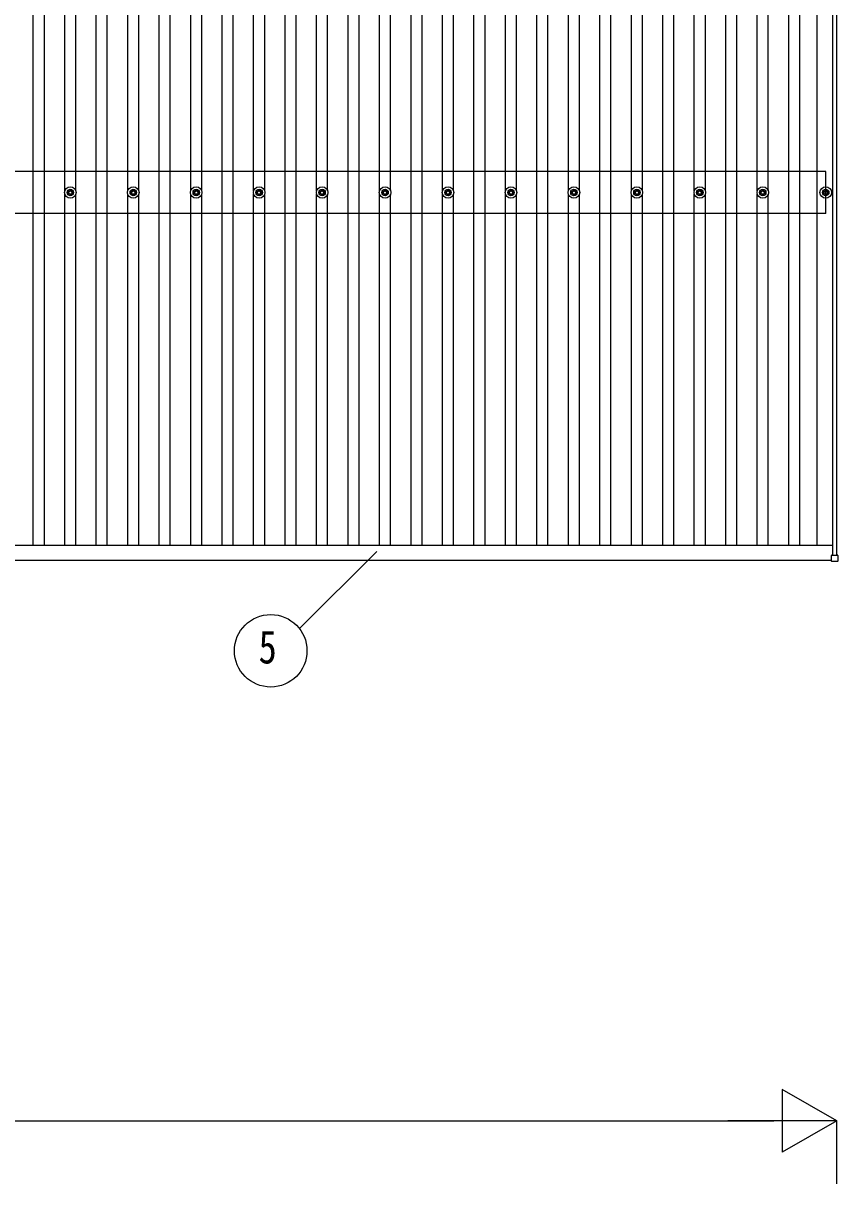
# Model space of a CAD drawing. Units: millimetres, scale not verified. Extents: x -16820 to 16820, y -11880 to 11880.
# Drawn here: x -7945 to -5357, y 786 to 4473 of the extents above; entities that cross this region are included whole.
import ezdxf
from ezdxf.enums import TextEntityAlignment as Align

# ---------------------------------------------------------------- set-up
doc = ezdxf.new("R2010")
doc.units = ezdxf.units.MM
doc.header["$LTSCALE"] = 50
for name, color, linetype in [('0-4_YKK_13', 4, 'Continuous'), ('0-5_YKK_A1', 4, 'Continuous'), ('0-6_YKK_D', 6, 'Continuous')]:
    doc.layers.add(name, color=color, linetype=linetype)
doc.styles.add('ＭＳ ゴシック', font='')
doc.styles.get('ＭＳ ゴシック').set_extended_font_data('MS Gothic')

msp = doc.modelspace()

# ---------------------------------------------------------------- linework, layer by layer
at = {"layer": '0-4_YKK_13'}
for p, q in [((-7797.17, 3945.57), (-7797.17, 3941.15)), ((-7793.67, 3945.57), (-7793.67, 3941.15)), ((-7597.17, 3945.57), (-7597.17, 3941.15)), ((-7593.67, 3945.57), (-7593.67, 3941.15)), ((-7397.17, 3945.57), (-7397.17, 3941.15)), ((-7393.67, 3945.57), (-7393.67, 3941.15)), ((-7197.17, 3945.57), (-7197.17, 3941.15)), ((-7193.67, 3945.57), (-7193.67, 3941.15)), ((-6997.17, 3945.57), (-6997.17, 3941.15)), ((-6993.67, 3945.57), (-6993.67, 3941.15)), ((-6797.17, 3945.57), (-6797.17, 3941.15)), ((-6793.67, 3945.57), (-6793.67, 3941.15)), ((-6597.17, 3945.57), (-6597.17, 3941.15)), ((-6593.67, 3945.57), (-6593.67, 3941.15)), ((-6397.17, 3945.57), (-6397.17, 3941.15)), ((-6393.67, 3945.57), (-6393.67, 3941.15)), ((-6197.17, 3945.57), (-6197.17, 3941.15)), ((-6193.67, 3945.57), (-6193.67, 3941.15)), ((-5997.17, 3945.57), (-5997.17, 3941.15)), ((-5993.67, 3945.57), (-5993.67, 3941.15)), ((-5797.17, 3945.57), (-5797.17, 3941.15)), ((-5793.67, 3945.57), (-5793.67, 3941.15)), ((-5597.17, 3945.57), (-5597.17, 3941.15)), ((-5593.67, 3945.57), (-5593.67, 3941.15)), ((-5397.17, 3945.57), (-5397.17, 3941.15)), ((-5393.67, 3945.57), (-5393.67, 3941.15)), ((-7805.42, 3937.32), (-7801.01, 3937.32)), ((-7805.42, 3933.82), (-7801.01, 3933.82)), ((-7797.17, 3929.99), (-7797.17, 3925.57)), ((-7793.67, 3929.99), (-7793.67, 3925.57)), ((-7789.84, 3937.32), (-7785.43, 3937.32)), ((-7789.84, 3933.82), (-7785.43, 3933.82)), ((-7605.42, 3937.32), (-7601.01, 3937.32)), ((-7605.42, 3933.82), (-7601.01, 3933.82)), ((-7597.17, 3929.99), (-7597.17, 3925.57)), ((-7593.67, 3929.99), (-7593.67, 3925.57)), ((-7589.84, 3937.32), (-7585.43, 3937.32)), ((-7589.84, 3933.82), (-7585.43, 3933.82)), ((-7405.42, 3937.32), (-7401.01, 3937.32)), ((-7405.42, 3933.82), (-7401.01, 3933.82)), ((-7397.17, 3929.99), (-7397.17, 3925.57)), ((-7393.67, 3929.99), (-7393.67, 3925.57)), ((-7389.84, 3937.32), (-7385.43, 3937.32)), ((-7389.84, 3933.82), (-7385.43, 3933.82)), ((-7205.42, 3937.32), (-7201.01, 3937.32)), ((-7205.42, 3933.82), (-7201.01, 3933.82)), ((-7197.17, 3929.99), (-7197.17, 3925.57)), ((-7193.67, 3929.99), (-7193.67, 3925.57)), ((-7189.84, 3937.32), (-7185.43, 3937.32)), ((-7189.84, 3933.82), (-7185.43, 3933.82)), ((-7005.42, 3937.32), (-7001.01, 3937.32)), ((-7005.42, 3933.82), (-7001.01, 3933.82)), ((-6997.17, 3929.99), (-6997.17, 3925.57)), ((-6993.67, 3929.99), (-6993.67, 3925.57)), ((-6989.84, 3937.32), (-6985.43, 3937.32)), ((-6989.84, 3933.82), (-6985.43, 3933.82)), ((-6805.42, 3937.32), (-6801.01, 3937.32)), ((-6805.42, 3933.82), (-6801.01, 3933.82)), ((-6797.17, 3929.99), (-6797.17, 3925.57)), ((-6793.67, 3929.99), (-6793.67, 3925.57)), ((-6789.84, 3937.32), (-6785.43, 3937.32)), ((-6789.84, 3933.82), (-6785.43, 3933.82)), ((-6605.42, 3937.32), (-6601.01, 3937.32)), ((-6605.42, 3933.82), (-6601.01, 3933.82)), ((-6597.17, 3929.99), (-6597.17, 3925.57)), ((-6593.67, 3929.99), (-6593.67, 3925.57)), ((-6589.84, 3937.32), (-6585.43, 3937.32)), ((-6589.84, 3933.82), (-6585.43, 3933.82)), ((-6405.42, 3937.32), (-6401.01, 3937.32)), ((-6405.42, 3933.82), (-6401.01, 3933.82)), ((-6397.17, 3929.99), (-6397.17, 3925.57)), ((-6393.67, 3929.99), (-6393.67, 3925.57)), ((-6389.84, 3937.32), (-6385.43, 3937.32)), ((-6389.84, 3933.82), (-6385.43, 3933.82)), ((-6205.42, 3937.32), (-6201.01, 3937.32)), ((-6205.42, 3933.82), (-6201.01, 3933.82)), ((-6197.17, 3929.99), (-6197.17, 3925.57)), ((-6193.67, 3929.99), (-6193.67, 3925.57)), ((-6189.84, 3937.32), (-6185.43, 3937.32)), ((-6189.84, 3933.82), (-6185.43, 3933.82)), ((-6005.42, 3937.32), (-6001.01, 3937.32)), ((-6005.42, 3933.82), (-6001.01, 3933.82)), ((-5997.17, 3929.99), (-5997.17, 3925.57)), ((-5993.67, 3929.99), (-5993.67, 3925.57)), ((-5989.84, 3937.32), (-5985.43, 3937.32)), ((-5989.84, 3933.82), (-5985.43, 3933.82)), ((-5805.42, 3937.32), (-5801.01, 3937.32)), ((-5805.42, 3933.82), (-5801.01, 3933.82)), ((-5797.17, 3929.99), (-5797.17, 3925.57)), ((-5793.67, 3929.99), (-5793.67, 3925.57)), ((-5789.84, 3937.32), (-5785.43, 3937.32)), ((-5789.84, 3933.82), (-5785.43, 3933.82)), ((-5605.42, 3937.32), (-5601.01, 3937.32)), ((-5605.42, 3933.82), (-5601.01, 3933.82)), ((-5597.17, 3929.99), (-5597.17, 3925.57)), ((-5593.67, 3929.99), (-5593.67, 3925.57)), ((-5589.84, 3937.32), (-5585.43, 3937.32)), ((-5589.84, 3933.82), (-5585.43, 3933.82)), ((-5405.42, 3937.32), (-5401.01, 3937.32)), ((-5405.42, 3933.82), (-5401.01, 3933.82)), ((-5397.17, 3929.99), (-5397.17, 3925.57)), ((-5393.67, 3929.99), (-5393.67, 3925.57)), ((-5389.84, 3937.32), (-5385.43, 3937.32)), ((-5389.84, 3933.82), (-5385.43, 3933.82)), ((-5377.12, 2764.66), (-5377.12, 2782.66)), ((-5376.12, 2783.66), (-5358.12, 2783.66)), ((-5357.12, 2782.66), (-5357.12, 2764.66)), ((-5358.12, 2763.66), (-5376.12, 2763.66))]:
    msp.add_line(p, q, dxfattribs=at)
for centre, radius in [((-7795.42, 3935.57), 18.25), ((-7795.42, 3935.57), 10.15), ((-7595.42, 3935.57), 18.25), ((-7595.42, 3935.57), 10.15), ((-7395.42, 3935.57), 18.25), ((-7395.42, 3935.57), 10.15), ((-7195.42, 3935.57), 18.25), ((-7195.42, 3935.57), 10.15), ((-6995.42, 3935.57), 18.25), ((-6995.42, 3935.57), 10.15), ((-6795.42, 3935.57), 18.25), ((-6795.42, 3935.57), 10.15), ((-6595.42, 3935.57), 18.25), ((-6595.42, 3935.57), 10.15), ((-6395.42, 3935.57), 18.25), ((-6395.42, 3935.57), 10.15), ((-6195.42, 3935.57), 18.25), ((-6195.42, 3935.57), 10.15), ((-5995.42, 3935.57), 18.25), ((-5995.42, 3935.57), 10.15), ((-5795.42, 3935.57), 18.25), ((-5795.42, 3935.57), 10.15), ((-5595.42, 3935.57), 18.25), ((-5595.42, 3935.57), 10.15), ((-5395.42, 3935.57), 18.25), ((-5395.42, 3935.57), 10.15), ((-7795.42, 3935.57), 5.85), ((-7795.42, 3935.57), 5.25), ((-7595.42, 3935.57), 5.85), ((-7595.42, 3935.57), 5.25), ((-7395.42, 3935.57), 5.85), ((-7395.42, 3935.57), 5.25), ((-7195.42, 3935.57), 5.85), ((-7195.42, 3935.57), 5.25), ((-6995.42, 3935.57), 5.85), ((-6995.42, 3935.57), 5.25), ((-6795.42, 3935.57), 5.85), ((-6795.42, 3935.57), 5.25), ((-6595.42, 3935.57), 5.85), ((-6595.42, 3935.57), 5.25), ((-6395.42, 3935.57), 5.85), ((-6395.42, 3935.57), 5.25), ((-6195.42, 3935.57), 5.85), ((-6195.42, 3935.57), 5.25), ((-5995.42, 3935.57), 5.85), ((-5995.42, 3935.57), 5.25), ((-5795.42, 3935.57), 5.85), ((-5795.42, 3935.57), 5.25), ((-5595.42, 3935.57), 5.85), ((-5595.42, 3935.57), 5.25), ((-5395.42, 3935.57), 5.85), ((-5395.42, 3935.57), 5.25)]:
    msp.add_circle(centre, radius, dxfattribs=at)
for centre, start, end in [((-5376.12, 2782.66), 90, 180), ((-5358.12, 2782.66), 0, 90), ((-5376.12, 2764.66), 180, 270), ((-5358.12, 2764.66), 270, 0)]:
    msp.add_arc(centre, 1, start, end, dxfattribs=at)
at = {"layer": '0-5_YKK_A1'}
for p, q in [((-7912.92, 2814.95), (-7912.92, 8155.96)), ((-7877.92, 2814.95), (-7877.92, 8155.96)), ((-7712.92, 2814.95), (-7712.92, 8155.96)), ((-7677.92, 2814.95), (-7677.92, 8155.96)), ((-7512.92, 2814.95), (-7512.92, 8155.96)), ((-7477.92, 2814.95), (-7477.92, 8155.96)), ((-7312.92, 2814.95), (-7312.92, 8155.96)), ((-7277.92, 2814.95), (-7277.92, 8155.96)), ((-7112.92, 2814.95), (-7112.92, 8155.96)), ((-7077.92, 2814.95), (-7077.92, 8155.96)), ((-6912.92, 2814.95), (-6912.92, 8155.96)), ((-6877.92, 2814.95), (-6877.92, 8155.96)), ((-6712.92, 2814.95), (-6712.92, 8155.96)), ((-6677.92, 2814.95), (-6677.92, 8155.96)), ((-6512.92, 2814.95), (-6512.92, 8155.96)), ((-6477.92, 2814.95), (-6477.92, 8155.96)), ((-6312.92, 2814.95), (-6312.92, 8155.96)), ((-6277.92, 2814.95), (-6277.92, 8155.96)), ((-6112.92, 2814.95), (-6112.92, 8155.96)), ((-6077.92, 2814.95), (-6077.92, 8155.96)), ((-5912.92, 2814.95), (-5912.92, 8155.96)), ((-5877.92, 2814.95), (-5877.92, 8155.96)), ((-5712.92, 2814.95), (-5712.92, 8155.96)), ((-5677.92, 2814.95), (-5677.92, 8155.96)), ((-5512.92, 2814.95), (-5512.92, 8155.96)), ((-5477.92, 2814.95), (-5477.92, 8155.96)), ((-5422.3, 2814.95), (-5422.3, 8155.96)), ((-5372.42, 2783.63), (-5372.42, 8182.05)), ((-5360.42, 2783.63), (-5360.42, 8182.05)), ((-7812.92, 3940.75), (-7812.92, 7030.38)), ((-7777.92, 3940.75), (-7777.92, 7030.4)), ((-7612.92, 3940.75), (-7612.92, 7030.38)), ((-7577.92, 3940.75), (-7577.92, 7030.4)), ((-7412.92, 3940.75), (-7412.92, 7030.38)), ((-7377.92, 3940.75), (-7377.92, 7030.4)), ((-7212.92, 3940.75), (-7212.92, 7030.38)), ((-7177.92, 3940.75), (-7177.92, 7030.4)), ((-7012.92, 3940.75), (-7012.92, 7030.38)), ((-6977.92, 3940.75), (-6977.92, 7030.4)), ((-6812.92, 3940.75), (-6812.92, 7030.38)), ((-6777.92, 3940.75), (-6777.92, 7030.4)), ((-6612.92, 3940.75), (-6612.92, 7030.38)), ((-6577.92, 3940.75), (-6577.92, 7030.4)), ((-6412.92, 3940.75), (-6412.92, 7030.38)), ((-6377.92, 3940.75), (-6377.92, 7030.4)), ((-6212.92, 3940.75), (-6212.92, 7030.38)), ((-6177.92, 3940.75), (-6177.92, 7030.4)), ((-6012.92, 3940.75), (-6012.92, 7030.38)), ((-5977.92, 3940.75), (-5977.92, 7030.4)), ((-5812.92, 3940.75), (-5812.92, 7030.38)), ((-5777.92, 3940.75), (-5777.92, 7030.4)), ((-5612.92, 3940.75), (-5612.92, 7030.38)), ((-5577.92, 3940.75), (-5577.92, 7030.4)), ((-5395, 4002.57), (-13795.42, 4002.57)), ((-5395, 3868.57), (-5395, 4002.57)), ((-7812.92, 2814.95), (-7812.92, 3930.39)), ((-7777.92, 2814.95), (-7777.92, 3930.39)), ((-7612.92, 2814.95), (-7612.92, 3930.39)), ((-7577.92, 2814.95), (-7577.92, 3930.39)), ((-7412.92, 2814.95), (-7412.92, 3930.39)), ((-7377.92, 2814.95), (-7377.92, 3930.39)), ((-7212.92, 2814.95), (-7212.92, 3930.39)), ((-7177.92, 2814.95), (-7177.92, 3930.39)), ((-7012.92, 2814.95), (-7012.92, 3930.39)), ((-6977.92, 2814.95), (-6977.92, 3930.39)), ((-6812.92, 2814.95), (-6812.92, 3930.39)), ((-6777.92, 2814.95), (-6777.92, 3930.39)), ((-6612.92, 2814.95), (-6612.92, 3930.39)), ((-6577.92, 2814.95), (-6577.92, 3930.39)), ((-6412.92, 2814.95), (-6412.92, 3930.39)), ((-6377.92, 2814.95), (-6377.92, 3930.39)), ((-6212.92, 2814.95), (-6212.92, 3930.39)), ((-6177.92, 2814.95), (-6177.92, 3930.39)), ((-6012.92, 2814.95), (-6012.92, 3930.39)), ((-5977.92, 2814.95), (-5977.92, 3930.39)), ((-5812.92, 2814.95), (-5812.92, 3930.39)), ((-5777.92, 2814.95), (-5777.92, 3930.39)), ((-5612.92, 2814.95), (-5612.92, 3930.39)), ((-5577.92, 2814.95), (-5577.92, 3930.39)), ((-5395, 3868.57), (-13795.42, 3868.57)), ((-8371.24, 2814.95), (-5372.42, 2814.95)), ((-8385.42, 2766.96), (-5377.12, 2766.96))]:
    msp.add_line(p, q, dxfattribs=at)
at = {"layer": '0-6_YKK_D'}
for p, q in [((-7067.42, 2549.86), (-6822.08, 2795.2)), ((-5360.42, 986.11), (-5533.63, 1086.11)), ((-5533.63, 1086.11), (-5533.63, 886.11)), ((-13630.42, 986.11), (-5560.42, 986.11)), ((-5360.42, 986.11), (-5706.83, 986.11)), ((-5360.42, 986.11), (-5533.63, 886.11)), ((-5360.42, 786.11), (-5360.42, 987.11))]:
    msp.add_line(p, q, dxfattribs=at)
msp.add_circle((-7158.71, 2479.58), 115.2, dxfattribs=at)

# ---------------------------------------------------------------- texts
at = {"layer": '0-6_YKK_D', "style": 'ＭＳ ゴシック', "width": 0.8}
msp.add_text('5', height=105.6, dxfattribs=at).set_placement((-7197.11, 2407.58), align=Align.BOTTOM_LEFT)

doc.saveas('drawing.dxf')
